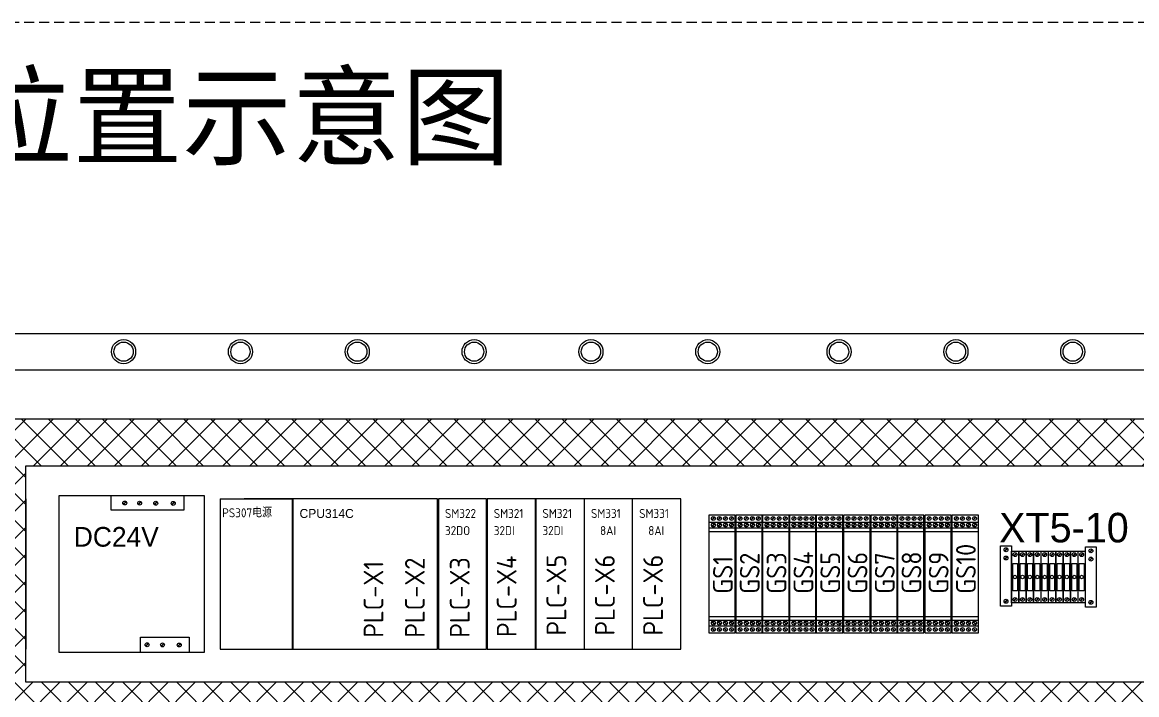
# Model space of a CAD drawing. Header units: millimetres. Extents: x 32626 to 72822, y 60047 to 123188.
# Drawn here: x 38747 to 39302, y 69359 to 69694 of the extents above; entities that cross this region are included whole.
import ezdxf

# ---------------------------------------------------------------- set-up
doc = ezdxf.new("R2010")
doc.units = ezdxf.units.MM
doc.header["$LTSCALE"] = 10
doc.linetypes.add('DASHED', pattern=[0.75, 0.5, -0.25])
doc.layers.get('0').update_dxf_attribs({"lineweight": 18})
doc.layers.add('1轮廓实线层', color=7, linetype='Continuous', lineweight=18)
doc.layers.add('6文字层', color=3, linetype='Continuous', lineweight=18)
doc.styles.add('FS', font='')
doc.styles.get("Standard").update_dxf_attribs({"font": 'isocp.shx', "width": 0.707, "bigfont": 'hztxt.shx'})
doc.styles.add('样式 1', font='SIMYOU.TTF', dxfattribs={"width": 0.75})
doc.styles.get('FS').set_extended_font_data('宋体')

msp = doc.modelspace()

# ---------------------------------------------------------------- hatches: boundary and pattern name
at = {"layer": '1轮廓实线层'}
h = msp.add_hatch(dxfattribs=at)
h.set_pattern_fill('ANSI37', color=256, scale=3, style=0)
h.set_pattern_definition([(45, (7301.284, 2082.644), (-6.7351921, 6.7351921), []), (135, (7301.284, 2082.644), (-6.7351921, -6.7351921), [])])
h.paths.add_polyline_path([(38725.51, 69101.35), (38725.51, 69496.47), (39458.98, 69496.47), (39458.98, 69101.35)])
h.paths.add_polyline_path([(38748.93, 69473.08), (39435.56, 69473.08), (39435.56, 69365.07), (38748.93, 69365.07)], flags=16)
h.paths.add_polyline_path([(38748.91, 69341.07), (39435.58, 69341.07), (39435.58, 69251.07), (38748.91, 69251.07)], flags=16)
h.paths.add_polyline_path([(38748.91, 69227.07), (39435.58, 69227.07), (39435.58, 69125.35), (38748.91, 69125.35)], flags=16)

# ---------------------------------------------------------------- linework, layer by layer
for p, q in [((38678.25, 69538.91), (39506.25, 69538.91)), ((38696.25, 69520.91), (39488.25, 69520.91)), ((38725.51, 69496.47), (39458.98, 69496.47)), ((38748.93, 69473.08), (39435.56, 69473.08)), ((38748.93, 69365.07), (38748.93, 69473.08)), ((38748.91, 69456.57), (38748.91, 69381.57)), ((38748.91, 69456.57), (38748.91, 69381.57)), ((38837.95, 69458.07), (38765.35, 69458.07)), ((38765.35, 69458.07), (38765.35, 69380.07)), ((38797.49, 69453.83), (38798.87, 69455.21)), ((38797.61, 69453.71), (38798.99, 69455.09)), ((38804.88, 69453.77), (38806.26, 69455.15)), ((38805, 69453.65), (38806.38, 69455.03)), ((38812.9, 69453.71), (38814.28, 69455.09)), ((38813.02, 69453.59), (38814.4, 69454.97)), ((38821.62, 69453.65), (38823, 69455.03)), ((38821.74, 69453.53), (38823.12, 69454.91)), ((38837.95, 69380.07), (38837.95, 69458.07)), ((38845.74, 69456.57), (38845.74, 69381.57)), ((38845.74, 69456.57), (38881.74, 69456.57)), ((38881.74, 69456.57), (38857.74, 69456.57)), ((38881.74, 69381.57), (38881.74, 69456.57)), ((38954.02, 69456.57), (38882.02, 69456.57)), ((38882.02, 69456.57), (38882.02, 69381.57)), ((38954.02, 69381.57), (38954.02, 69456.57)), ((38978.47, 69456.57), (38954.47, 69456.57)), ((38954.47, 69456.57), (38954.47, 69381.57)), ((38978.47, 69381.57), (38978.47, 69456.57)), ((39002.8, 69456.57), (38978.8, 69456.57)), ((38978.8, 69456.57), (38978.8, 69381.57)), ((39002.8, 69381.57), (39002.8, 69456.57)), ((39027.02, 69456.57), (39003.02, 69456.57)), ((39003.02, 69456.57), (39003.02, 69381.57)), ((39027.02, 69456.57), (39027.02, 69381.57)), ((39027.19, 69381.57), (39027.19, 69456.57)), ((39051.19, 69456.57), (39027.19, 69456.57)), ((39051.19, 69381.57), (39051.19, 69456.57)), ((39051.19, 69381.57), (39051.19, 69456.57)), ((39075.19, 69456.57), (39051.19, 69456.57)), ((39075.19, 69381.57), (39075.19, 69456.57)), ((38808.61, 69383.16), (38809.98, 69384.54)), ((38808.73, 69383.04), (38810.11, 69384.42)), ((38816.28, 69383.1), (38817.66, 69384.48)), ((38816.4, 69382.98), (38817.78, 69384.36)), ((38824.6, 69383.04), (38825.98, 69384.42)), ((38824.72, 69382.92), (38826.1, 69384.3)), ((38845.74, 69381.57), (38881.74, 69381.57)), ((38857.74, 69381.57), (38881.74, 69381.57)), ((38882.02, 69381.57), (38954.02, 69381.57)), ((38954.47, 69381.57), (38978.47, 69381.57)), ((38978.8, 69381.57), (39002.8, 69381.57)), ((39003.02, 69381.57), (39027.02, 69381.57)), ((39027.19, 69381.57), (39051.19, 69381.57)), ((39051.19, 69381.57), (39075.19, 69381.57)), ((38765.35, 69380.07), (38837.95, 69380.07)), ((39194.98, 69365.07), (38748.91, 69365.07)), ((39435.56, 69365.07), (38748.93, 69365.07))]:
    msp.add_line(p, q, dxfattribs=at)
at = {"layer": '1轮廓实线层', "lineweight": 13}
for p, q in [((39102.37, 69448.47), (39089.17, 69448.47)), ((39089.17, 69448.47), (39089.17, 69389.67)), ((39090.65, 69446.12), (39092.03, 69447.5)), ((39090.77, 69446), (39092.15, 69447.37)), ((39093.67, 69446.12), (39095.05, 69447.5)), ((39093.79, 69446), (39095.17, 69447.37)), ((39096.7, 69446.12), (39098.07, 69447.5)), ((39096.82, 69446), (39098.2, 69447.37)), ((39099.72, 69446.12), (39101.1, 69447.5)), ((39099.84, 69446), (39101.22, 69447.37)), ((39102.37, 69389.67), (39102.37, 69448.47)), ((39115.75, 69448.47), (39102.55, 69448.47)), ((39102.55, 69448.47), (39102.55, 69389.67)), ((39104.03, 69446.12), (39105.41, 69447.5)), ((39104.15, 69446), (39105.53, 69447.37)), ((39107.05, 69446.12), (39108.43, 69447.5)), ((39107.18, 69446), (39108.55, 69447.37)), ((39110.08, 69446.12), (39111.46, 69447.5)), ((39110.2, 69446), (39111.58, 69447.37)), ((39113.1, 69446.12), (39114.48, 69447.5)), ((39113.22, 69446), (39114.6, 69447.37)), ((39115.75, 69389.67), (39115.75, 69448.47)), ((39129.13, 69448.47), (39115.93, 69448.47)), ((39115.93, 69448.47), (39115.93, 69389.67)), ((39117.41, 69446.12), (39118.79, 69447.5)), ((39117.53, 69446), (39118.91, 69447.37)), ((39120.44, 69446.12), (39121.81, 69447.5)), ((39120.56, 69446), (39121.94, 69447.37)), ((39123.46, 69446.12), (39124.84, 69447.5)), ((39123.58, 69446), (39124.96, 69447.37)), ((39126.48, 69446.12), (39127.86, 69447.5)), ((39126.6, 69446), (39127.98, 69447.37)), ((39129.13, 69389.67), (39129.13, 69448.47)), ((39142.51, 69448.47), (39129.31, 69448.47)), ((39129.31, 69448.47), (39129.31, 69389.67)), ((39130.8, 69446.12), (39132.17, 69447.5)), ((39130.92, 69446), (39132.29, 69447.37)), ((39133.82, 69446.12), (39135.2, 69447.5)), ((39133.94, 69446), (39135.32, 69447.37)), ((39136.84, 69446.12), (39138.22, 69447.5)), ((39136.96, 69446), (39138.34, 69447.37)), ((39139.86, 69446.12), (39141.24, 69447.5)), ((39139.98, 69446), (39141.36, 69447.37)), ((39142.51, 69389.67), (39142.51, 69448.47)), ((39155.89, 69448.47), (39142.69, 69448.47)), ((39142.69, 69448.47), (39142.69, 69389.67)), ((39144.18, 69446.12), (39145.56, 69447.5)), ((39144.3, 69446), (39145.68, 69447.37)), ((39147.2, 69446.12), (39148.58, 69447.5)), ((39147.32, 69446), (39148.7, 69447.37)), ((39150.22, 69446.12), (39151.6, 69447.5)), ((39150.34, 69446), (39151.72, 69447.37)), ((39153.24, 69446.12), (39154.62, 69447.5)), ((39153.36, 69446), (39154.74, 69447.37)), ((39155.89, 69389.67), (39155.89, 69448.47)), ((39169.46, 69448.47), (39156.26, 69448.47)), ((39156.26, 69448.47), (39156.26, 69389.67)), ((39157.74, 69446.12), (39159.12, 69447.5)), ((39157.86, 69446), (39159.24, 69447.37)), ((39160.76, 69446.12), (39162.14, 69447.5)), ((39160.88, 69446), (39162.26, 69447.37)), ((39163.78, 69446.12), (39165.16, 69447.5)), ((39163.9, 69446), (39165.28, 69447.37)), ((39166.81, 69446.12), (39168.19, 69447.5)), ((39166.93, 69446), (39168.31, 69447.37)), ((39169.46, 69389.67), (39169.46, 69448.47)), ((39183.02, 69448.47), (39169.82, 69448.47)), ((39169.82, 69448.47), (39169.82, 69389.67)), ((39171.3, 69446.12), (39172.68, 69447.5)), ((39171.42, 69446), (39172.8, 69447.37)), ((39174.32, 69446.12), (39175.7, 69447.5)), ((39174.45, 69446), (39175.82, 69447.37)), ((39177.35, 69446.12), (39178.73, 69447.5)), ((39177.47, 69446), (39178.85, 69447.37)), ((39180.37, 69446.12), (39181.75, 69447.5)), ((39180.49, 69446), (39181.87, 69447.37)), ((39183.02, 69389.67), (39183.02, 69448.47)), ((39196.32, 69448.47), (39183.12, 69448.47)), ((39183.12, 69448.47), (39183.12, 69389.67)), ((39184.61, 69446.12), (39185.99, 69447.5)), ((39184.73, 69446), (39186.11, 69447.37)), ((39187.63, 69446.12), (39189.01, 69447.5)), ((39187.75, 69446), (39189.13, 69447.37)), ((39190.65, 69446.12), (39192.03, 69447.5)), ((39190.77, 69446), (39192.15, 69447.37)), ((39193.67, 69446.12), (39195.05, 69447.5)), ((39193.8, 69446), (39195.17, 69447.37)), ((39196.32, 69389.67), (39196.32, 69448.47)), ((39209.89, 69448.47), (39196.69, 69448.47)), ((39196.69, 69448.47), (39196.69, 69389.67)), ((39198.17, 69446.12), (39199.55, 69447.5)), ((39198.29, 69446), (39199.67, 69447.37)), ((39201.19, 69446.12), (39202.57, 69447.5)), ((39201.31, 69446), (39202.69, 69447.37)), ((39204.22, 69446.12), (39205.59, 69447.5)), ((39204.34, 69446), (39205.71, 69447.37)), ((39207.24, 69446.12), (39208.62, 69447.5)), ((39207.36, 69446), (39208.74, 69447.37)), ((39209.89, 69389.67), (39209.89, 69448.47)), ((39223.45, 69448.47), (39210.25, 69448.47)), ((39210.25, 69448.47), (39210.25, 69389.67)), ((39211.73, 69446.12), (39213.11, 69447.5)), ((39211.85, 69446), (39213.23, 69447.37)), ((39214.76, 69446.12), (39216.13, 69447.5)), ((39214.88, 69446), (39216.26, 69447.37)), ((39217.78, 69446.12), (39219.16, 69447.5)), ((39217.9, 69446), (39219.28, 69447.37)), ((39220.8, 69446.12), (39222.18, 69447.5)), ((39220.92, 69446), (39222.3, 69447.37)), ((39223.45, 69389.67), (39223.45, 69448.47)), ((39089.17, 69444.98), (39102.37, 69444.98)), ((39089.17, 69442.01), (39102.37, 69442.01)), ((39090.65, 69442.89), (39092.03, 69444.27)), ((39090.77, 69442.77), (39092.15, 69444.15)), ((39093.67, 69442.89), (39095.05, 69444.27)), ((39093.79, 69442.77), (39095.17, 69444.15)), ((39096.7, 69442.89), (39098.07, 69444.27)), ((39096.82, 69442.77), (39098.2, 69444.15)), ((39099.72, 69442.89), (39101.1, 69444.27)), ((39099.84, 69442.77), (39101.22, 69444.15)), ((39102.55, 69444.98), (39115.75, 69444.98)), ((39102.55, 69442.01), (39115.75, 69442.01)), ((39104.03, 69442.89), (39105.41, 69444.27)), ((39104.15, 69442.77), (39105.53, 69444.15)), ((39107.05, 69442.89), (39108.43, 69444.27)), ((39107.18, 69442.77), (39108.55, 69444.15)), ((39110.08, 69442.89), (39111.46, 69444.27)), ((39110.2, 69442.77), (39111.58, 69444.15)), ((39113.1, 69442.89), (39114.48, 69444.27)), ((39113.22, 69442.77), (39114.6, 69444.15)), ((39115.93, 69444.98), (39129.13, 69444.98)), ((39115.93, 69442.01), (39129.13, 69442.01)), ((39117.41, 69442.89), (39118.79, 69444.27)), ((39117.53, 69442.77), (39118.91, 69444.15)), ((39120.44, 69442.89), (39121.81, 69444.27)), ((39120.56, 69442.77), (39121.94, 69444.15)), ((39123.46, 69442.89), (39124.84, 69444.27)), ((39123.58, 69442.77), (39124.96, 69444.15)), ((39126.48, 69442.89), (39127.86, 69444.27)), ((39126.6, 69442.77), (39127.98, 69444.15)), ((39129.31, 69444.98), (39142.51, 69444.98)), ((39129.31, 69442.01), (39142.51, 69442.01)), ((39130.8, 69442.89), (39132.17, 69444.27)), ((39130.92, 69442.77), (39132.29, 69444.15)), ((39133.82, 69442.89), (39135.2, 69444.27)), ((39133.94, 69442.77), (39135.32, 69444.15)), ((39136.84, 69442.89), (39138.22, 69444.27)), ((39136.96, 69442.77), (39138.34, 69444.15)), ((39139.86, 69442.89), (39141.24, 69444.27)), ((39139.98, 69442.77), (39141.36, 69444.15)), ((39142.69, 69444.98), (39155.89, 69444.98)), ((39142.69, 69442.01), (39155.89, 69442.01)), ((39144.18, 69442.89), (39145.56, 69444.27)), ((39144.3, 69442.77), (39145.68, 69444.15)), ((39147.2, 69442.89), (39148.58, 69444.27)), ((39147.32, 69442.77), (39148.7, 69444.15)), ((39150.22, 69442.89), (39151.6, 69444.27)), ((39150.34, 69442.77), (39151.72, 69444.15)), ((39153.24, 69442.89), (39154.62, 69444.27)), ((39153.36, 69442.77), (39154.74, 69444.15)), ((39156.26, 69444.98), (39169.46, 69444.98)), ((39156.26, 69442.01), (39169.46, 69442.01)), ((39157.74, 69442.89), (39159.12, 69444.27)), ((39157.86, 69442.77), (39159.24, 69444.15)), ((39160.76, 69442.89), (39162.14, 69444.27)), ((39160.88, 69442.77), (39162.26, 69444.15)), ((39163.78, 69442.89), (39165.16, 69444.27)), ((39163.9, 69442.77), (39165.28, 69444.15)), ((39166.81, 69442.89), (39168.19, 69444.27)), ((39166.93, 69442.77), (39168.31, 69444.15)), ((39169.82, 69444.98), (39183.02, 69444.98)), ((39169.82, 69442.01), (39183.02, 69442.01)), ((39171.3, 69442.89), (39172.68, 69444.27)), ((39171.42, 69442.77), (39172.8, 69444.15)), ((39174.32, 69442.89), (39175.7, 69444.27)), ((39174.45, 69442.77), (39175.82, 69444.15)), ((39177.35, 69442.89), (39178.73, 69444.27)), ((39177.47, 69442.77), (39178.85, 69444.15)), ((39180.37, 69442.89), (39181.75, 69444.27)), ((39180.49, 69442.77), (39181.87, 69444.15)), ((39183.12, 69444.98), (39196.32, 69444.98)), ((39183.12, 69442.01), (39196.32, 69442.01)), ((39184.61, 69442.89), (39185.99, 69444.27)), ((39184.73, 69442.77), (39186.11, 69444.15)), ((39187.63, 69442.89), (39189.01, 69444.27)), ((39187.75, 69442.77), (39189.13, 69444.15)), ((39190.65, 69442.89), (39192.03, 69444.27)), ((39190.77, 69442.77), (39192.15, 69444.15)), ((39193.67, 69442.89), (39195.05, 69444.27)), ((39193.8, 69442.77), (39195.17, 69444.15)), ((39196.69, 69444.98), (39209.89, 69444.98)), ((39196.69, 69442.01), (39209.89, 69442.01)), ((39198.17, 69442.89), (39199.55, 69444.27)), ((39198.29, 69442.77), (39199.67, 69444.15)), ((39201.19, 69442.89), (39202.57, 69444.27)), ((39201.31, 69442.77), (39202.69, 69444.15)), ((39204.22, 69442.89), (39205.59, 69444.27)), ((39204.34, 69442.77), (39205.71, 69444.15)), ((39207.24, 69442.89), (39208.62, 69444.27)), ((39207.36, 69442.77), (39208.74, 69444.15)), ((39210.25, 69444.98), (39223.45, 69444.98)), ((39210.25, 69442.01), (39223.45, 69442.01)), ((39211.73, 69442.89), (39213.11, 69444.27)), ((39211.85, 69442.77), (39213.23, 69444.15)), ((39214.76, 69442.89), (39216.13, 69444.27)), ((39214.88, 69442.77), (39216.26, 69444.15)), ((39217.78, 69442.89), (39219.16, 69444.27)), ((39217.9, 69442.77), (39219.28, 69444.15)), ((39220.8, 69442.89), (39222.18, 69444.27)), ((39220.92, 69442.77), (39222.3, 69444.15)), ((39089.17, 69440.29), (39102.37, 69440.29)), ((39102.55, 69440.29), (39115.75, 69440.29)), ((39115.93, 69440.29), (39129.13, 69440.29)), ((39129.31, 69440.29), (39142.51, 69440.29)), ((39142.69, 69440.29), (39155.89, 69440.29)), ((39156.26, 69440.29), (39169.46, 69440.29)), ((39169.82, 69440.29), (39183.02, 69440.29)), ((39183.12, 69440.29), (39196.32, 69440.29)), ((39196.69, 69440.29), (39209.89, 69440.29)), ((39210.25, 69440.29), (39223.45, 69440.29)), ((39234.52, 69433.09), (39239.92, 69433.09)), ((39234.52, 69403.09), (39234.52, 69433.09)), ((39236.47, 69430.53), (39237.85, 69431.91)), ((39236.59, 69430.41), (39237.97, 69431.79)), ((39239.92, 69433.09), (39239.92, 69403.09)), ((39276.78, 69432.55), (39282.18, 69432.55)), ((39276.78, 69402.55), (39276.78, 69432.55)), ((39278.73, 69429.99), (39280.11, 69431.37)), ((39278.85, 69429.87), (39280.23, 69431.25)), ((39282.18, 69432.55), (39282.18, 69402.55)), ((39236.47, 69426.41), (39237.85, 69427.79)), ((39236.59, 69426.29), (39237.97, 69427.67)), ((39239.92, 69430.45), (39243.52, 69430.45)), ((39239.92, 69404.65), (39239.92, 69430.45)), ((39240.97, 69428.11), (39242.35, 69429.49)), ((39241.09, 69427.99), (39242.47, 69429.37)), ((39243.52, 69430.45), (39243.52, 69404.65)), ((39243.6, 69430.45), (39247.2, 69430.45)), ((39243.6, 69404.65), (39243.6, 69430.45)), ((39244.65, 69428.11), (39246.03, 69429.49)), ((39244.77, 69427.99), (39246.15, 69429.37)), ((39247.2, 69430.45), (39247.2, 69404.65)), ((39247.29, 69430.45), (39250.89, 69430.45)), ((39247.29, 69404.65), (39247.29, 69430.45)), ((39248.34, 69428.11), (39249.72, 69429.49)), ((39248.46, 69427.99), (39249.84, 69429.37)), ((39250.89, 69430.45), (39250.89, 69404.65)), ((39250.98, 69430.45), (39254.58, 69430.45)), ((39250.98, 69404.65), (39250.98, 69430.45)), ((39252.03, 69428.11), (39253.4, 69429.49)), ((39252.15, 69427.99), (39253.53, 69429.37)), ((39254.58, 69430.45), (39254.58, 69404.65)), ((39254.66, 69430.45), (39258.26, 69430.45)), ((39254.66, 69404.65), (39254.66, 69430.45)), ((39255.71, 69428.11), (39257.09, 69429.49)), ((39255.83, 69427.99), (39257.21, 69429.37)), ((39258.26, 69430.45), (39258.26, 69404.65)), ((39258.35, 69430.45), (39261.95, 69430.45)), ((39258.35, 69404.65), (39258.35, 69430.45)), ((39259.4, 69428.11), (39260.78, 69429.49)), ((39259.52, 69427.99), (39260.9, 69429.37)), ((39261.95, 69430.45), (39261.95, 69404.65)), ((39262.03, 69430.45), (39265.63, 69430.45)), ((39262.03, 69404.65), (39262.03, 69430.45)), ((39263.08, 69428.11), (39264.46, 69429.49)), ((39263.21, 69427.99), (39264.58, 69429.37)), ((39265.63, 69430.45), (39265.63, 69404.65)), ((39265.72, 69430.45), (39269.32, 69430.45)), ((39265.72, 69404.65), (39265.72, 69430.45)), ((39266.77, 69428.11), (39268.15, 69429.49)), ((39266.89, 69427.99), (39268.27, 69429.37)), ((39269.32, 69430.45), (39269.32, 69404.65)), ((39269.41, 69430.45), (39273.01, 69430.45)), ((39269.41, 69404.65), (39269.41, 69430.45)), ((39270.46, 69428.11), (39271.84, 69429.49)), ((39270.58, 69427.99), (39271.96, 69429.37)), ((39273.01, 69430.45), (39273.01, 69404.65)), ((39273.09, 69430.45), (39276.69, 69430.45)), ((39273.09, 69404.65), (39273.09, 69430.45)), ((39274.14, 69428.11), (39275.52, 69429.49)), ((39274.26, 69427.99), (39275.64, 69429.37)), ((39276.69, 69430.45), (39276.69, 69404.65)), ((39276.78, 69404.65), (39276.78, 69430.45)), ((39278.73, 69425.87), (39280.11, 69427.25)), ((39278.85, 69425.75), (39280.23, 69427.13)), ((39239.92, 69403.09), (39234.52, 69403.09)), ((39236.47, 69404.84), (39237.85, 69406.22)), ((39236.59, 69404.72), (39237.97, 69406.1)), ((39243.52, 69404.65), (39239.92, 69404.65)), ((39240.97, 69405.74), (39242.35, 69407.11)), ((39241.09, 69405.62), (39242.47, 69406.99)), ((39247.2, 69404.65), (39243.6, 69404.65)), ((39244.65, 69405.74), (39246.03, 69407.11)), ((39244.77, 69405.62), (39246.15, 69406.99)), ((39250.89, 69404.65), (39247.29, 69404.65)), ((39248.34, 69405.74), (39249.72, 69407.11)), ((39248.46, 69405.62), (39249.84, 69406.99)), ((39254.58, 69404.65), (39250.98, 69404.65)), ((39252.03, 69405.74), (39253.4, 69407.11)), ((39252.15, 69405.62), (39253.53, 69406.99)), ((39258.26, 69404.65), (39254.66, 69404.65)), ((39255.71, 69405.74), (39257.09, 69407.11)), ((39255.83, 69405.62), (39257.21, 69406.99)), ((39261.95, 69404.65), (39258.35, 69404.65)), ((39259.4, 69405.74), (39260.78, 69407.11)), ((39259.52, 69405.62), (39260.9, 69406.99)), ((39265.63, 69404.65), (39262.03, 69404.65)), ((39263.08, 69405.74), (39264.46, 69407.11)), ((39263.21, 69405.62), (39264.58, 69406.99)), ((39269.32, 69404.65), (39265.72, 69404.65)), ((39266.77, 69405.74), (39268.15, 69407.11)), ((39266.89, 69405.62), (39268.27, 69406.99)), ((39273.01, 69404.65), (39269.41, 69404.65)), ((39270.46, 69405.74), (39271.84, 69407.11)), ((39270.58, 69405.62), (39271.96, 69406.99)), ((39276.69, 69404.65), (39273.09, 69404.65)), ((39274.14, 69405.74), (39275.52, 69407.11)), ((39274.26, 69405.62), (39275.64, 69406.99)), ((39278.73, 69404.3), (39280.11, 69405.68)), ((39278.85, 69404.18), (39280.23, 69405.56)), ((39089.17, 69397.85), (39102.37, 69397.85)), ((39102.55, 69397.85), (39115.75, 69397.85)), ((39115.93, 69397.85), (39129.13, 69397.85)), ((39129.31, 69397.85), (39142.51, 69397.85)), ((39142.69, 69397.85), (39155.89, 69397.85)), ((39156.26, 69397.85), (39169.46, 69397.85)), ((39169.82, 69397.85), (39183.02, 69397.85)), ((39183.12, 69397.85), (39196.32, 69397.85)), ((39196.69, 69397.85), (39209.89, 69397.85)), ((39210.25, 69397.85), (39223.45, 69397.85)), ((39282.18, 69402.55), (39276.78, 69402.55)), ((39089.17, 69396.13), (39102.37, 69396.13)), ((39089.17, 69393.16), (39102.37, 69393.16)), ((39090.65, 69395.25), (39092.03, 69393.87)), ((39090.65, 69392.02), (39092.03, 69390.65)), ((39090.77, 69395.37), (39092.15, 69393.99)), ((39090.77, 69392.15), (39092.15, 69390.77)), ((39093.67, 69395.25), (39095.05, 69393.87)), ((39093.67, 69392.02), (39095.05, 69390.65)), ((39093.79, 69395.37), (39095.17, 69393.99)), ((39093.79, 69392.15), (39095.17, 69390.77)), ((39096.7, 69395.25), (39098.07, 69393.87)), ((39096.7, 69392.02), (39098.07, 69390.65)), ((39096.82, 69395.37), (39098.2, 69393.99)), ((39096.82, 69392.15), (39098.2, 69390.77)), ((39099.72, 69395.25), (39101.1, 69393.87)), ((39099.72, 69392.02), (39101.1, 69390.65)), ((39099.84, 69395.37), (39101.22, 69393.99)), ((39099.84, 69392.15), (39101.22, 69390.77)), ((39102.55, 69396.13), (39115.75, 69396.13)), ((39102.55, 69393.16), (39115.75, 69393.16)), ((39104.03, 69395.25), (39105.41, 69393.87)), ((39104.03, 69392.02), (39105.41, 69390.65)), ((39104.15, 69395.37), (39105.53, 69393.99)), ((39104.15, 69392.15), (39105.53, 69390.77)), ((39107.05, 69395.25), (39108.43, 69393.87)), ((39107.05, 69392.02), (39108.43, 69390.65)), ((39107.18, 69395.37), (39108.55, 69393.99)), ((39107.18, 69392.15), (39108.55, 69390.77)), ((39110.08, 69395.25), (39111.46, 69393.87)), ((39110.08, 69392.02), (39111.46, 69390.65)), ((39110.2, 69395.37), (39111.58, 69393.99)), ((39110.2, 69392.15), (39111.58, 69390.77)), ((39113.1, 69395.25), (39114.48, 69393.87)), ((39113.1, 69392.02), (39114.48, 69390.65)), ((39113.22, 69395.37), (39114.6, 69393.99)), ((39113.22, 69392.15), (39114.6, 69390.77)), ((39115.93, 69396.13), (39129.13, 69396.13)), ((39115.93, 69393.16), (39129.13, 69393.16)), ((39117.41, 69395.25), (39118.79, 69393.87)), ((39117.41, 69392.02), (39118.79, 69390.65)), ((39117.53, 69395.37), (39118.91, 69393.99)), ((39117.53, 69392.15), (39118.91, 69390.77)), ((39120.44, 69395.25), (39121.81, 69393.87)), ((39120.44, 69392.02), (39121.81, 69390.65)), ((39120.56, 69395.37), (39121.94, 69393.99)), ((39120.56, 69392.15), (39121.94, 69390.77)), ((39123.46, 69395.25), (39124.84, 69393.87)), ((39123.46, 69392.02), (39124.84, 69390.65)), ((39123.58, 69395.37), (39124.96, 69393.99)), ((39123.58, 69392.15), (39124.96, 69390.77)), ((39126.48, 69395.25), (39127.86, 69393.87)), ((39126.48, 69392.02), (39127.86, 69390.65)), ((39126.6, 69395.37), (39127.98, 69393.99)), ((39126.6, 69392.15), (39127.98, 69390.77)), ((39129.31, 69396.13), (39142.51, 69396.13)), ((39129.31, 69393.16), (39142.51, 69393.16)), ((39130.8, 69395.25), (39132.17, 69393.87)), ((39130.8, 69392.02), (39132.17, 69390.65)), ((39130.92, 69395.37), (39132.29, 69393.99)), ((39130.92, 69392.15), (39132.29, 69390.77)), ((39133.82, 69395.25), (39135.2, 69393.87)), ((39133.82, 69392.02), (39135.2, 69390.65)), ((39133.94, 69395.37), (39135.32, 69393.99)), ((39133.94, 69392.15), (39135.32, 69390.77)), ((39136.84, 69395.25), (39138.22, 69393.87)), ((39136.84, 69392.02), (39138.22, 69390.65)), ((39136.96, 69395.37), (39138.34, 69393.99)), ((39136.96, 69392.15), (39138.34, 69390.77)), ((39139.86, 69395.25), (39141.24, 69393.87)), ((39139.86, 69392.02), (39141.24, 69390.65)), ((39139.98, 69395.37), (39141.36, 69393.99)), ((39139.98, 69392.15), (39141.36, 69390.77)), ((39142.69, 69396.13), (39155.89, 69396.13)), ((39142.69, 69393.16), (39155.89, 69393.16)), ((39144.18, 69395.25), (39145.56, 69393.87)), ((39144.18, 69392.02), (39145.56, 69390.65)), ((39144.3, 69395.37), (39145.68, 69393.99)), ((39144.3, 69392.15), (39145.68, 69390.77)), ((39147.2, 69395.25), (39148.58, 69393.87)), ((39147.2, 69392.02), (39148.58, 69390.65)), ((39147.32, 69395.37), (39148.7, 69393.99)), ((39147.32, 69392.15), (39148.7, 69390.77)), ((39150.22, 69395.25), (39151.6, 69393.87)), ((39150.22, 69392.02), (39151.6, 69390.65)), ((39150.34, 69395.37), (39151.72, 69393.99)), ((39150.34, 69392.15), (39151.72, 69390.77)), ((39153.24, 69395.25), (39154.62, 69393.87)), ((39153.24, 69392.02), (39154.62, 69390.65)), ((39153.36, 69395.37), (39154.74, 69393.99)), ((39153.36, 69392.15), (39154.74, 69390.77)), ((39156.26, 69396.13), (39169.46, 69396.13)), ((39156.26, 69393.16), (39169.46, 69393.16)), ((39157.74, 69395.25), (39159.12, 69393.87)), ((39157.74, 69392.02), (39159.12, 69390.65)), ((39157.86, 69395.37), (39159.24, 69393.99)), ((39157.86, 69392.15), (39159.24, 69390.77)), ((39160.76, 69395.25), (39162.14, 69393.87)), ((39160.76, 69392.02), (39162.14, 69390.65)), ((39160.88, 69395.37), (39162.26, 69393.99)), ((39160.88, 69392.15), (39162.26, 69390.77)), ((39163.78, 69395.25), (39165.16, 69393.87)), ((39163.78, 69392.02), (39165.16, 69390.65)), ((39163.9, 69395.37), (39165.28, 69393.99)), ((39163.9, 69392.15), (39165.28, 69390.77)), ((39166.81, 69395.25), (39168.19, 69393.87)), ((39166.81, 69392.02), (39168.19, 69390.65)), ((39166.93, 69395.37), (39168.31, 69393.99)), ((39166.93, 69392.15), (39168.31, 69390.77)), ((39169.82, 69396.13), (39183.02, 69396.13)), ((39169.82, 69393.16), (39183.02, 69393.16)), ((39171.3, 69395.25), (39172.68, 69393.87)), ((39171.3, 69392.02), (39172.68, 69390.65)), ((39171.42, 69395.37), (39172.8, 69393.99)), ((39171.42, 69392.15), (39172.8, 69390.77)), ((39174.32, 69395.25), (39175.7, 69393.87)), ((39174.32, 69392.02), (39175.7, 69390.65)), ((39174.45, 69395.37), (39175.82, 69393.99)), ((39174.45, 69392.15), (39175.82, 69390.77)), ((39177.35, 69395.25), (39178.73, 69393.87)), ((39177.35, 69392.02), (39178.73, 69390.65)), ((39177.47, 69395.37), (39178.85, 69393.99)), ((39177.47, 69392.15), (39178.85, 69390.77)), ((39180.37, 69395.25), (39181.75, 69393.87)), ((39180.37, 69392.02), (39181.75, 69390.65)), ((39180.49, 69395.37), (39181.87, 69393.99)), ((39180.49, 69392.15), (39181.87, 69390.77)), ((39183.12, 69396.13), (39196.32, 69396.13)), ((39183.12, 69393.16), (39196.32, 69393.16)), ((39184.61, 69395.25), (39185.99, 69393.87)), ((39184.61, 69392.02), (39185.99, 69390.65)), ((39184.73, 69395.37), (39186.11, 69393.99)), ((39184.73, 69392.15), (39186.11, 69390.77)), ((39187.63, 69395.25), (39189.01, 69393.87)), ((39187.63, 69392.02), (39189.01, 69390.65)), ((39187.75, 69395.37), (39189.13, 69393.99)), ((39187.75, 69392.15), (39189.13, 69390.77)), ((39190.65, 69395.25), (39192.03, 69393.87)), ((39190.65, 69392.02), (39192.03, 69390.65)), ((39190.77, 69395.37), (39192.15, 69393.99)), ((39190.77, 69392.15), (39192.15, 69390.77)), ((39193.67, 69395.25), (39195.05, 69393.87)), ((39193.67, 69392.02), (39195.05, 69390.65)), ((39193.8, 69395.37), (39195.17, 69393.99)), ((39193.8, 69392.15), (39195.17, 69390.77)), ((39196.69, 69396.13), (39209.89, 69396.13)), ((39196.69, 69393.16), (39209.89, 69393.16)), ((39198.17, 69395.25), (39199.55, 69393.87)), ((39198.17, 69392.02), (39199.55, 69390.65)), ((39198.29, 69395.37), (39199.67, 69393.99)), ((39198.29, 69392.15), (39199.67, 69390.77)), ((39201.19, 69395.25), (39202.57, 69393.87)), ((39201.19, 69392.02), (39202.57, 69390.65)), ((39201.31, 69395.37), (39202.69, 69393.99)), ((39201.31, 69392.15), (39202.69, 69390.77)), ((39204.22, 69395.25), (39205.59, 69393.87)), ((39204.22, 69392.02), (39205.59, 69390.65)), ((39204.34, 69395.37), (39205.71, 69393.99)), ((39204.34, 69392.15), (39205.71, 69390.77)), ((39207.24, 69395.25), (39208.62, 69393.87)), ((39207.24, 69392.02), (39208.62, 69390.65)), ((39207.36, 69395.37), (39208.74, 69393.99)), ((39207.36, 69392.15), (39208.74, 69390.77)), ((39210.25, 69396.13), (39223.45, 69396.13)), ((39210.25, 69393.16), (39223.45, 69393.16)), ((39211.73, 69395.25), (39213.11, 69393.87)), ((39211.73, 69392.02), (39213.11, 69390.65)), ((39211.85, 69395.37), (39213.23, 69393.99)), ((39211.85, 69392.15), (39213.23, 69390.77)), ((39214.76, 69395.25), (39216.13, 69393.87)), ((39214.76, 69392.02), (39216.13, 69390.65)), ((39214.88, 69395.37), (39216.26, 69393.99)), ((39214.88, 69392.15), (39216.26, 69390.77)), ((39217.78, 69395.25), (39219.16, 69393.87)), ((39217.78, 69392.02), (39219.16, 69390.65)), ((39217.9, 69395.37), (39219.28, 69393.99)), ((39217.9, 69392.15), (39219.28, 69390.77)), ((39220.8, 69395.25), (39222.18, 69393.87)), ((39220.8, 69392.02), (39222.18, 69390.65)), ((39220.92, 69395.37), (39222.3, 69393.99)), ((39220.92, 69392.15), (39222.3, 69390.77)), ((39089.17, 69389.67), (39102.37, 69389.67)), ((39102.55, 69389.67), (39115.75, 69389.67)), ((39115.93, 69389.67), (39129.13, 69389.67)), ((39129.31, 69389.67), (39142.51, 69389.67)), ((39142.69, 69389.67), (39155.89, 69389.67)), ((39156.26, 69389.67), (39169.46, 69389.67)), ((39169.82, 69389.67), (39183.02, 69389.67)), ((39183.12, 69389.67), (39196.32, 69389.67)), ((39196.69, 69389.67), (39209.89, 69389.67)), ((39210.25, 69389.67), (39223.45, 69389.67))]:
    msp.add_line(p, q, dxfattribs=at)
at = {"layer": '1轮廓实线层', "linetype": 'DASHED'}
msp.add_lwpolyline([(38500.62, 69694.14), (39623.75, 69694.14), (39623.75, 68654.76), (38500.62, 68654.76)], close=True, dxfattribs=at)
at = {"layer": '1轮廓实线层'}
for points in [[(38827.65, 69458.07), (38827.65, 69450.85), (38791.48, 69450.85), (38791.48, 69458.07)], [(38806.08, 69380.07), (38806.08, 69387.52), (38830.24, 69387.52), (38830.24, 69380.07)]]:
    msp.add_lwpolyline(points, dxfattribs=at)
at = {"layer": '1轮廓实线层', "lineweight": 13}
for points in [[(39240.54, 69424.35), (39242.99, 69424.35), (39242.99, 69410.7), (39240.54, 69410.7)], [(39244.22, 69424.35), (39246.67, 69424.35), (39246.67, 69410.7), (39244.22, 69410.7)], [(39247.91, 69424.35), (39250.36, 69424.35), (39250.36, 69410.7), (39247.91, 69410.7)], [(39251.6, 69424.35), (39254.04, 69424.35), (39254.04, 69410.7), (39251.6, 69410.7)], [(39255.28, 69424.35), (39257.73, 69424.35), (39257.73, 69410.7), (39255.28, 69410.7)], [(39258.97, 69424.35), (39261.42, 69424.35), (39261.42, 69410.7), (39258.97, 69410.7)], [(39262.65, 69424.35), (39265.1, 69424.35), (39265.1, 69410.7), (39262.65, 69410.7)], [(39266.34, 69424.35), (39268.79, 69424.35), (39268.79, 69410.7), (39266.34, 69410.7)], [(39270.03, 69424.35), (39272.48, 69424.35), (39272.48, 69410.7), (39270.03, 69410.7)], [(39273.71, 69424.35), (39276.16, 69424.35), (39276.16, 69410.7), (39273.71, 69410.7)]]:
    msp.add_lwpolyline(points, close=True, dxfattribs=at)
at = {"layer": '1轮廓实线层'}
for centre, radius in [((38797.65, 69529.91), 6), ((38797.65, 69529.91), 4.8), ((38855.85, 69529.91), 6), ((38855.85, 69529.91), 4.8), ((38914.05, 69529.91), 6), ((38914.05, 69529.91), 4.8), ((38972.25, 69529.91), 6), ((38972.25, 69529.91), 4.8), ((39030.45, 69529.91), 6), ((39030.45, 69529.91), 4.8), ((39088.65, 69529.91), 6), ((39088.65, 69529.91), 4.8), ((39154.05, 69529.91), 6), ((39154.05, 69529.91), 4.8), ((39212.25, 69529.91), 6), ((39212.25, 69529.91), 4.8), ((39270.45, 69529.91), 6), ((39270.45, 69529.91), 4.8), ((38798.24, 69454.46), 0.975), ((38805.63, 69454.4), 0.975), ((38813.65, 69454.34), 0.975), ((38822.37, 69454.28), 0.975), ((38809.35, 69383.79), 0.975), ((38817.03, 69383.73), 0.975), ((38825.35, 69383.67), 0.975)]:
    msp.add_circle(centre, radius, dxfattribs=at)
at = {"layer": '1轮廓实线层', "lineweight": 13}
for centre, radius in [((39091.4, 69446.75), 0.975), ((39094.42, 69446.75), 0.975), ((39097.45, 69446.75), 0.975), ((39100.47, 69446.75), 0.975), ((39104.78, 69446.75), 0.975), ((39107.8, 69446.75), 0.975), ((39110.83, 69446.75), 0.975), ((39113.85, 69446.75), 0.975), ((39118.16, 69446.75), 0.975), ((39121.19, 69446.75), 0.975), ((39124.21, 69446.75), 0.975), ((39127.23, 69446.75), 0.975), ((39131.54, 69446.75), 0.975), ((39134.57, 69446.75), 0.975), ((39137.59, 69446.75), 0.975), ((39140.61, 69446.75), 0.975), ((39144.93, 69446.75), 0.975), ((39147.95, 69446.75), 0.975), ((39150.97, 69446.75), 0.975), ((39153.99, 69446.75), 0.975), ((39158.49, 69446.75), 0.975), ((39161.51, 69446.75), 0.975), ((39164.53, 69446.75), 0.975), ((39167.56, 69446.75), 0.975), ((39172.05, 69446.75), 0.975), ((39175.07, 69446.75), 0.975), ((39178.1, 69446.75), 0.975), ((39181.12, 69446.75), 0.975), ((39185.36, 69446.75), 0.975), ((39188.38, 69446.75), 0.975), ((39191.4, 69446.75), 0.975), ((39194.42, 69446.75), 0.975), ((39198.92, 69446.75), 0.975), ((39201.94, 69446.75), 0.975), ((39204.96, 69446.75), 0.975), ((39207.99, 69446.75), 0.975), ((39212.48, 69446.75), 0.975), ((39215.51, 69446.75), 0.975), ((39218.53, 69446.75), 0.975), ((39221.55, 69446.75), 0.975), ((39091.4, 69443.52), 0.975), ((39094.42, 69443.52), 0.975), ((39097.45, 69443.52), 0.975), ((39100.47, 69443.52), 0.975), ((39104.78, 69443.52), 0.975), ((39107.8, 69443.52), 0.975), ((39110.83, 69443.52), 0.975), ((39113.85, 69443.52), 0.975), ((39118.16, 69443.52), 0.975), ((39121.19, 69443.52), 0.975), ((39124.21, 69443.52), 0.975), ((39127.23, 69443.52), 0.975), ((39131.54, 69443.52), 0.975), ((39134.57, 69443.52), 0.975), ((39137.59, 69443.52), 0.975), ((39140.61, 69443.52), 0.975), ((39144.93, 69443.52), 0.975), ((39147.95, 69443.52), 0.975), ((39150.97, 69443.52), 0.975), ((39153.99, 69443.52), 0.975), ((39158.49, 69443.52), 0.975), ((39161.51, 69443.52), 0.975), ((39164.53, 69443.52), 0.975), ((39167.56, 69443.52), 0.975), ((39172.05, 69443.52), 0.975), ((39175.07, 69443.52), 0.975), ((39178.1, 69443.52), 0.975), ((39181.12, 69443.52), 0.975), ((39185.36, 69443.52), 0.975), ((39188.38, 69443.52), 0.975), ((39191.4, 69443.52), 0.975), ((39194.42, 69443.52), 0.975), ((39198.92, 69443.52), 0.975), ((39201.94, 69443.52), 0.975), ((39204.96, 69443.52), 0.975), ((39207.99, 69443.52), 0.975), ((39212.48, 69443.52), 0.975), ((39215.51, 69443.52), 0.975), ((39218.53, 69443.52), 0.975), ((39221.55, 69443.52), 0.975), ((39237.22, 69431.16), 0.975), ((39279.48, 69430.62), 0.975), ((39237.22, 69427.04), 0.975), ((39241.72, 69428.74), 0.975), ((39245.4, 69428.74), 0.975), ((39249.09, 69428.74), 0.975), ((39252.78, 69428.74), 0.975), ((39256.46, 69428.74), 0.975), ((39260.15, 69428.74), 0.975), ((39263.83, 69428.74), 0.975), ((39267.52, 69428.74), 0.975), ((39271.21, 69428.74), 0.975), ((39274.89, 69428.74), 0.975), ((39279.48, 69426.5), 0.975), ((39241.72, 69417.55), 0.881), ((39245.4, 69417.55), 0.881), ((39249.09, 69417.55), 0.881), ((39252.78, 69417.55), 0.881), ((39256.46, 69417.55), 0.881), ((39260.15, 69417.55), 0.881), ((39263.83, 69417.55), 0.881), ((39267.52, 69417.55), 0.881), ((39271.21, 69417.55), 0.881), ((39274.89, 69417.55), 0.881), ((39237.22, 69405.47), 0.975), ((39241.72, 69406.37), 0.975), ((39245.4, 69406.37), 0.975), ((39249.09, 69406.37), 0.975), ((39252.78, 69406.37), 0.975), ((39256.46, 69406.37), 0.975), ((39260.15, 69406.37), 0.975), ((39263.83, 69406.37), 0.975), ((39267.52, 69406.37), 0.975), ((39271.21, 69406.37), 0.975), ((39274.89, 69406.37), 0.975), ((39279.48, 69404.93), 0.975), ((39091.4, 69394.62), 0.975), ((39091.4, 69391.39), 0.975), ((39094.42, 69394.62), 0.975), ((39094.42, 69391.39), 0.975), ((39097.45, 69394.62), 0.975), ((39097.45, 69391.39), 0.975), ((39100.47, 69394.62), 0.975), ((39100.47, 69391.39), 0.975), ((39104.78, 69394.62), 0.975), ((39104.78, 69391.39), 0.975), ((39107.8, 69394.62), 0.975), ((39107.8, 69391.39), 0.975), ((39110.83, 69394.62), 0.975), ((39110.83, 69391.39), 0.975), ((39113.85, 69394.62), 0.975), ((39113.85, 69391.39), 0.975), ((39118.16, 69394.62), 0.975), ((39118.16, 69391.39), 0.975), ((39121.19, 69394.62), 0.975), ((39121.19, 69391.39), 0.975), ((39124.21, 69394.62), 0.975), ((39124.21, 69391.39), 0.975), ((39127.23, 69394.62), 0.975), ((39127.23, 69391.39), 0.975), ((39131.54, 69394.62), 0.975), ((39131.54, 69391.39), 0.975), ((39134.57, 69394.62), 0.975), ((39134.57, 69391.39), 0.975), ((39137.59, 69394.62), 0.975), ((39137.59, 69391.39), 0.975), ((39140.61, 69394.62), 0.975), ((39140.61, 69391.39), 0.975), ((39144.93, 69394.62), 0.975), ((39144.93, 69391.39), 0.975), ((39147.95, 69394.62), 0.975), ((39147.95, 69391.39), 0.975), ((39150.97, 69394.62), 0.975), ((39150.97, 69391.39), 0.975), ((39153.99, 69394.62), 0.975), ((39153.99, 69391.39), 0.975), ((39158.49, 69394.62), 0.975), ((39158.49, 69391.39), 0.975), ((39161.51, 69394.62), 0.975), ((39161.51, 69391.39), 0.975), ((39164.53, 69394.62), 0.975), ((39164.53, 69391.39), 0.975), ((39167.56, 69394.62), 0.975), ((39167.56, 69391.39), 0.975), ((39172.05, 69394.62), 0.975), ((39172.05, 69391.39), 0.975), ((39175.07, 69394.62), 0.975), ((39175.07, 69391.39), 0.975), ((39178.1, 69394.62), 0.975), ((39178.1, 69391.39), 0.975), ((39181.12, 69394.62), 0.975), ((39181.12, 69391.39), 0.975), ((39185.36, 69394.62), 0.975), ((39185.36, 69391.39), 0.975), ((39188.38, 69394.62), 0.975), ((39188.38, 69391.39), 0.975), ((39191.4, 69394.62), 0.975), ((39191.4, 69391.39), 0.975), ((39194.42, 69394.62), 0.975), ((39194.42, 69391.39), 0.975), ((39198.92, 69394.62), 0.975), ((39198.92, 69391.39), 0.975), ((39201.94, 69394.62), 0.975), ((39201.94, 69391.39), 0.975), ((39204.96, 69394.62), 0.975), ((39204.96, 69391.39), 0.975), ((39207.99, 69394.62), 0.975), ((39207.99, 69391.39), 0.975), ((39212.48, 69394.62), 0.975), ((39212.48, 69391.39), 0.975), ((39215.51, 69394.62), 0.975), ((39215.51, 69391.39), 0.975), ((39218.53, 69394.62), 0.975), ((39218.53, 69391.39), 0.975), ((39221.55, 69394.62), 0.975), ((39221.55, 69391.39), 0.975)]:
    msp.add_circle(centre, radius, dxfattribs=at)

# ---------------------------------------------------------------- texts
at = {"color": 3, "style": 'FS'}
msp.add_text('说明：位置示意图', height=40, dxfattribs=at).set_placement((38554.08, 69627.15))
at = {"layer": '1轮廓实线层'}
for s, p in [('PS307电源', (38846.74, 69447.34)), ('SM322', (38957.73, 69447)), ('SM321', (38982.05, 69447)), ('SM321', (39006.28, 69447)), ('SM331', (39030.45, 69447)), ('SM331', (39054.45, 69447)), ('32DO', (38957.73, 69438.46)), ('32DI', (38982.05, 69438.46)), ('32DI', (39006.28, 69438.46)), ('8AI', (39034.98, 69438.46)), ('8AI', (39058.98, 69438.46))]:
    msp.add_text(s, height=4.493, dxfattribs=at).set_placement(p)
at = {"layer": '1轮廓实线层', "style": '样式 1'}
msp.add_text('CPU314C', height=4.493, dxfattribs=at).set_placement((38885.28, 69447))
at = {"layer": '6文字层', "style": '样式 1'}
for s, height, p in [('XT5-10', 14.725, (39233.78, 69434.83)), ('DC24V', 9.817, (38772.86, 69432.7))]:
    msp.add_text(s, height=height, dxfattribs=at).set_placement(p)
at = {"layer": '6文字层'}
for s, p in [('GS10', (39222.15, 69409.22)), ('PLC-X2', (38947.64, 69387.32)), ('PLC-X3', (38970, 69387.32)), ('PLC-X4', (38993.39, 69387.68)), ('PLC-X5', (39018.13, 69388.4)), ('PLC-X6', (39042.3, 69388.4)), ('PLC-X6', (39066.3, 69388.4)), ('GS1', (39101.07, 69409.22)), ('GS2', (39114.45, 69409.22)), ('GS3', (39127.83, 69409.22)), ('GS4', (39141.21, 69409.22)), ('GS5', (39154.59, 69409.22)), ('GS6', (39168.16, 69409.22)), ('GS7', (39181.72, 69409.22)), ('GS8', (39195.02, 69409.22)), ('GS9', (39208.59, 69409.22)), ('PLC-X1', (38927.05, 69387.32))]:
    msp.add_text(s, height=9.817, rotation=90, dxfattribs=at).set_placement(p)

doc.saveas('drawing.dxf')
